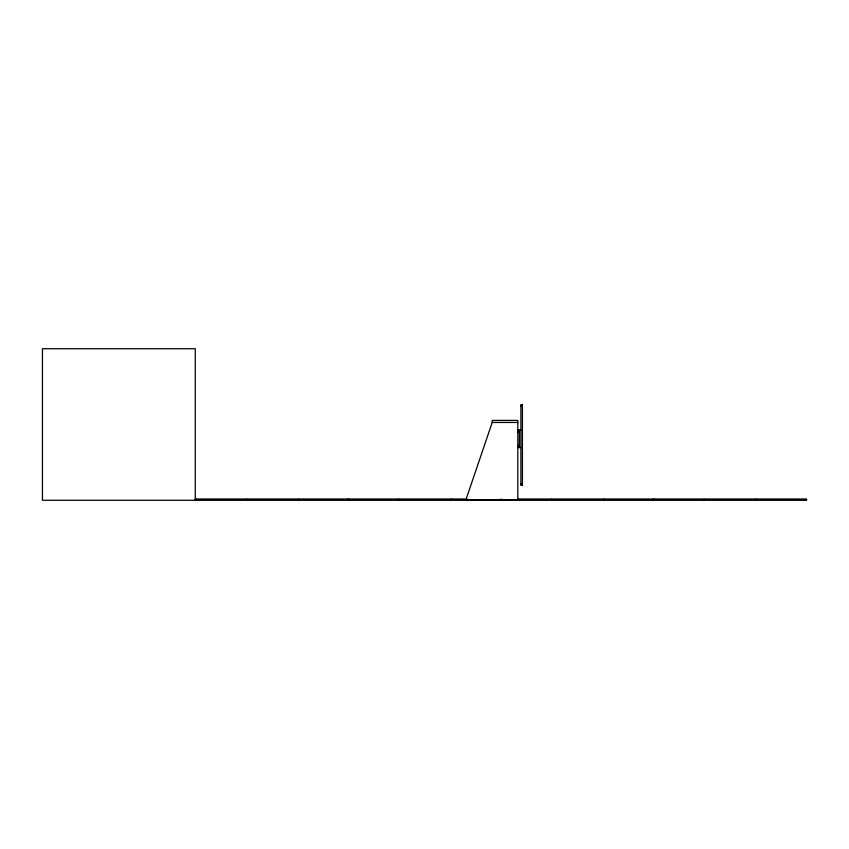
<?xml version="1.0" encoding="UTF-8"?>
<svg xmlns="http://www.w3.org/2000/svg" width="849" height="849" viewBox="0 0 849 849"><rect width="100%" height="100%" fill="white"/><g stroke="black" fill="none" stroke-linecap="round" stroke-linejoin="round"><path stroke-width="1.27" d="M492.218 422.452L466.621 497.705L466.621 499.753L517.816 499.753L517.816 420.404L492.218 420.404L492.218 422.452L517.816 422.452M520.893 405.896L522.422 405.896M517.816 430.135L520.883 430.135M517.816 432.183L519.344 432.183M517.816 445.492L519.344 445.492M517.816 447.54L520.883 447.54M520.893 484.057L522.432 484.057M195.281 499.244L467.003 499.244M517.614 499.244L806.55 499.244L806.55 500.273L42.45 500.273L42.45 348.727L195.281 348.727L195.281 500.273M195.281 499.403L467.003 499.403M517.614 499.403L806.55 499.403M806.401 499.403L806.401 500.273M756.374 499.244L756.374 500.273M756.226 499.403L756.226 500.273M704.161 499.244L704.161 500.273M704.012 499.403L704.012 500.273M653.985 499.244L653.985 500.273M653.836 499.403L653.836 500.273M652.966 499.244L652.966 500.273M603.819 499.244L603.819 500.273M603.66 499.403L603.66 500.273M551.595 499.244L551.447 500.273M519.344 430.135L519.344 447.54M501.43 499.244L501.43 500.273M501.271 499.403L501.271 500.273M500.401 499.244L500.401 500.273M451.254 499.244L451.254 500.273M451.106 499.403L451.106 500.273M399.041 499.244L399.041 500.273M398.881 499.403L398.881 500.273M348.865 499.244L348.865 500.273M348.716 499.403L348.716 500.273M347.846 499.244L347.846 500.273M298.699 499.244L298.699 500.273M298.54 499.403L298.54 500.273M246.475 499.244L246.327 500.273M196.31 499.244L196.31 500.273M196.151 499.403L196.151 500.273M522.422 404.538L520.893 404.538L520.904 485.426L522.432 485.426L522.422 404.538"/></g></svg>
